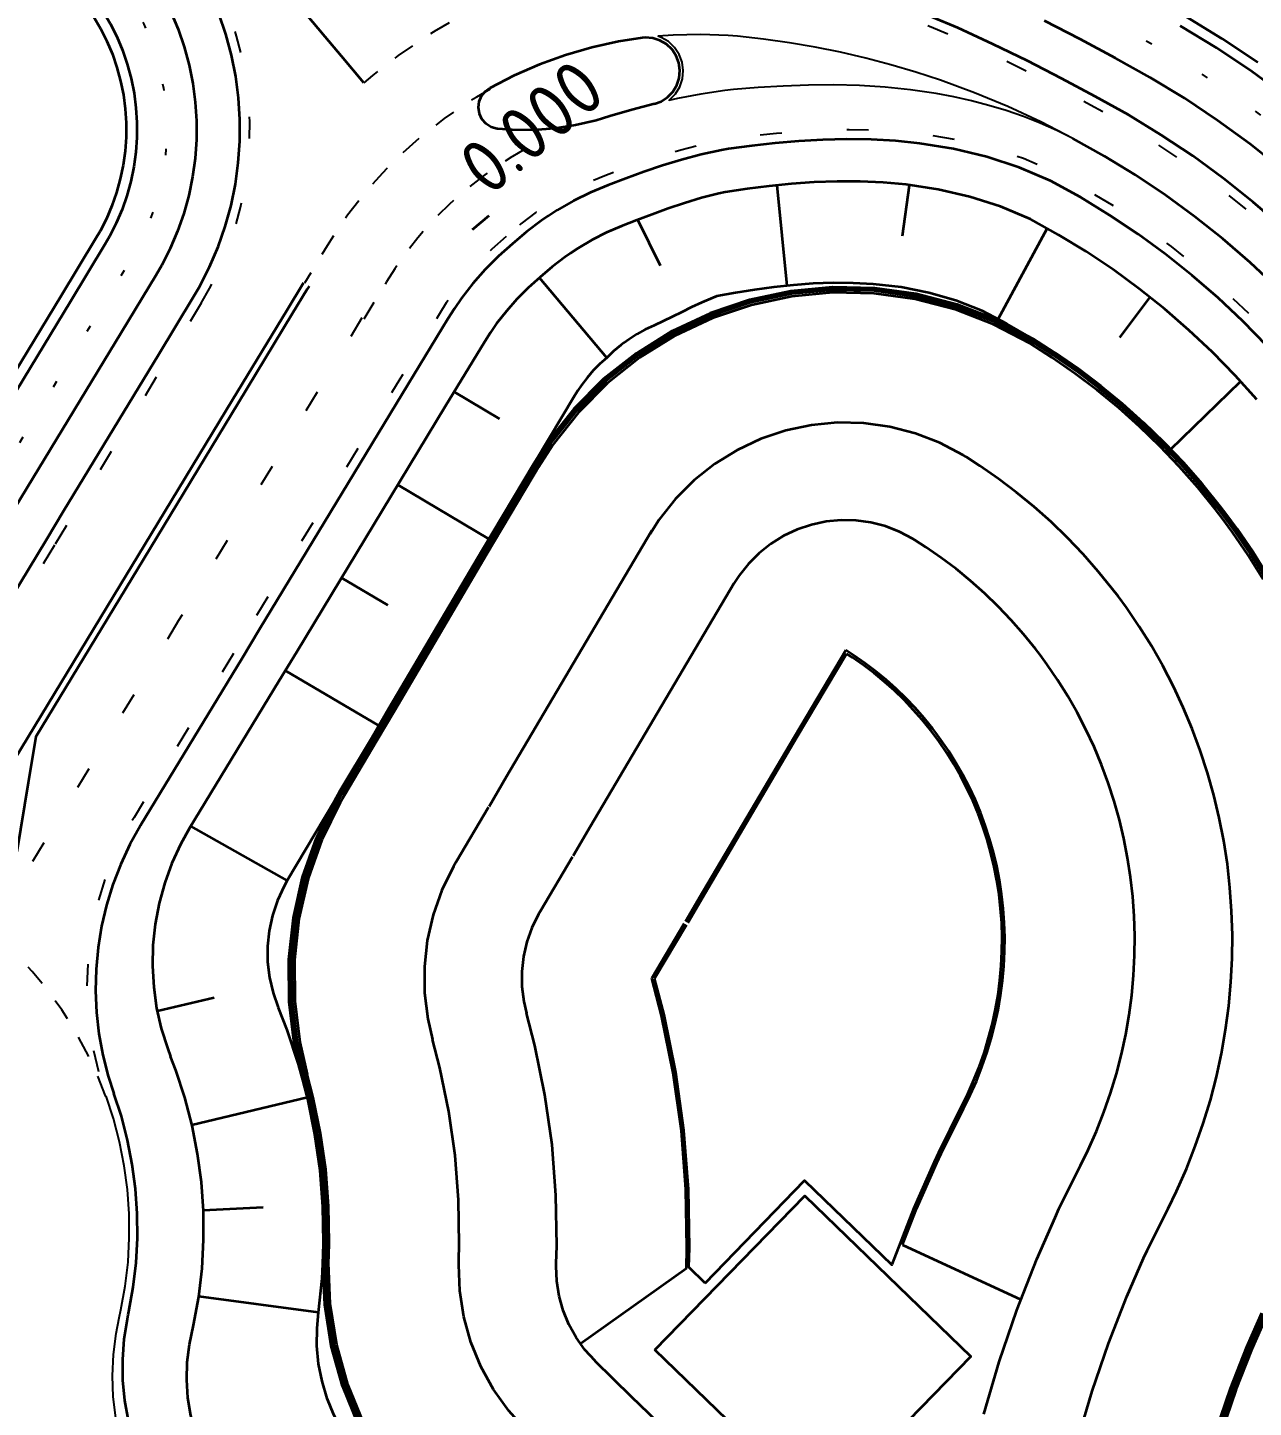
# Model space of a CAD drawing. Header units: metres. Extents: x 134219 to 139178, y 438661 to 444352.
# Drawn here: x 138447.1 to 138503.6, y 439430.1 to 439493.7 of the extents above; entities that cross this region are included whole.
import ezdxf

# ---------------------------------------------------------------- set-up
doc = ezdxf.new("R2010")
doc.units = ezdxf.units.M
for name, pattern in [('11strp', [2, 1, -1]), ('13strp', [4, 1, -3]), ('30270strp', [3, 0.3, -2.7])]:
    doc.linetypes.add(name, pattern=pattern)
doc.layers.add('Utd-ondergr-nw', color=8, linetype='13strp', lineweight=35)
doc.layers.add('Utd-weg-nw', color=8, linetype='Continuous')
doc.styles.add('alm a2ee v011$0$rtw_iso', font='NLCS-ISO.ttf')
doc.linetypes.add('Dwm A2 aanvulling$0$haag', pattern='A,7,-1.5,[1,RTW.shx,S=0.75,R=45,X=0,Y=0],-1.5', length=10)

msp = doc.modelspace()

# ---------------------------------------------------------------- linework, layer by layer
at = {"layer": 'Utd-ondergr-nw', "color": 7, "linetype": 'Continuous'}
msp.add_line((138467.633, 439484.425), (138468.4, 439485.067), dxfattribs=at)
at = {"layer": 'Utd-ondergr-nw', "linetype": 'Continuous'}
for p, q in [((138487.465, 439437.591), (138492.919, 439435.067)), ((138477.493, 439436.507), (138472.616, 439433.03))]:
    msp.add_line(p, q, dxfattribs=at)
at = {"layer": 'Utd-ondergr-nw', "linetype": 'Continuous', "flags": 128}
for points in [[(138503.853, 439492.118), (138502.21, 439493.217), (138500.522, 439494.246), (138498.793, 439495.205), (138497.046, 439496.134), (138495.277, 439497.03), (138493.482, 439497.889), (138491.658, 439498.702), (138490.33, 439499.253), (138488.984, 439499.774), (138487.622, 439500.262), (138486.242, 439500.715), (138484.844, 439501.127), (138483.431, 439501.498), (138482.002, 439501.823), (138480.56, 439502.099), (138479.924, 439502.192), (138478.108, 439502.37), (138476.277, 439502.421), (138476.063, 439502.419)], [(138462.619, 439491.186), (138461.593, 439492.41), (138460.84, 439493.31), (138455.17, 439500.075)], [(138449.768, 439495.624), (138449.771, 439495.62), (138450.191, 439495.082), (138450.576, 439494.517), (138450.921, 439493.928), (138451.227, 439493.317), (138451.491, 439492.687), (138451.713, 439492.041), (138451.891, 439491.381), (138452.024, 439490.711), (138452.113, 439490.034), (138452.157, 439489.352), (138452.155, 439488.669), (138452.107, 439487.987), (138452.014, 439487.31), (138451.877, 439486.641), (138451.695, 439485.982), (138451.469, 439485.337), (138451.201, 439484.709), (138450.892, 439484.1), (138450.677, 439483.727), (138449.089, 439481.107), (138444.731, 439473.918), (138443.905, 439472.556)], [(138449.384, 439495.303), (138449.387, 439495.299), (138449.788, 439494.788), (138450.153, 439494.25), (138450.482, 439493.689), (138450.772, 439493.108), (138451.024, 439492.509), (138451.234, 439491.894), (138451.404, 439491.267), (138451.531, 439490.629), (138451.616, 439489.985), (138451.657, 439489.337), (138451.655, 439488.687), (138451.61, 439488.038), (138451.522, 439487.394), (138451.391, 439486.758), (138451.217, 439486.132), (138451.003, 439485.518), (138450.748, 439484.92), (138450.454, 439484.341), (138450.249, 439483.986), (138448.661, 439481.367), (138444.303, 439474.177), (138443.477, 439472.815)], [(138453.726, 439494.464), (138454.061, 439493.665), (138454.342, 439492.845), (138454.568, 439492.009), (138454.738, 439491.159), (138454.85, 439490.3), (138454.905, 439489.435), (138454.903, 439488.569), (138454.843, 439487.704), (138454.725, 439486.846), (138454.55, 439485.997), (138454.319, 439485.162), (138454.033, 439484.344), (138453.694, 439483.547), (138453.302, 439482.774), (138453.028, 439482.301), (138451.44, 439479.682), (138447.082, 439472.493), (138446.257, 439471.13)], [(138454.739, 439481.265), (138455.054, 439481.81), (138455.506, 439482.702), (138455.898, 439483.621), (138456.228, 439484.565), (138456.495, 439485.529), (138456.696, 439486.508), (138456.832, 439487.499), (138456.902, 439488.496), (138456.905, 439489.496), (138456.841, 439490.494), (138456.711, 439491.485), (138456.515, 439492.466), (138456.255, 439493.431), (138455.93, 439494.377)], [(138504.966, 439484.53), (138503.638, 439485.682), (138502.263, 439486.778), (138500.844, 439487.816), (138499.382, 439488.793), (138497.881, 439489.709), (138496.344, 439490.561), (138494.792, 439491.392), (138493.223, 439492.199), (138491.631, 439492.976), (138490.013, 439493.716), (138488.834, 439494.221)], [(138504.917, 439487.22), (138503.477, 439488.368), (138501.99, 439489.454), (138500.459, 439490.478), (138498.887, 439491.437), (138497.277, 439492.33), (138495.651, 439493.198), (138494.006, 439494.039)], [(138505.145, 439490.554), (138503.566, 439491.708), (138501.94, 439492.795), (138500.271, 439493.814)], [(138475.459, 439493.264), (138474.369, 439493.097), (138473.132, 439492.816), (138471.915, 439492.458), (138470.722, 439492.025), (138469.56, 439491.518), (138468.431, 439490.939), (138468.42, 439490.934)], [(138476.022, 439490.221), (138476.33, 439490.333), (138476.626, 439490.521), (138476.872, 439490.772), (138477.056, 439491.072), (138477.167, 439491.405), (138477.2, 439491.755), (138477.154, 439492.103), (138477.03, 439492.432), (138476.836, 439492.725), (138476.58, 439492.966), (138476.277, 439493.143), (138475.942, 439493.248), (138475.591, 439493.275), (138475.459, 439493.264)], [(138468.8, 439489.064), (138468.765, 439489.068), (138468.494, 439489.147), (138468.256, 439489.298), (138468.069, 439489.509), (138467.949, 439489.764), (138467.905, 439490.042), (138467.94, 439490.322), (138468.052, 439490.581), (138468.231, 439490.798), (138468.42, 439490.934)], [(138476.023, 439490.221), (138474.982, 439489.946), (138473.958, 439489.645), (138473.632, 439489.545), (138473.339, 439489.457), (138472.386, 439489.228), (138471.418, 439489.076), (138470.442, 439489.005), (138469.462, 439489.013), (138468.8, 439489.064)], [(138504.26, 439479.059), (138503.16, 439480.187), (138502.015, 439481.267), (138500.825, 439482.299), (138499.593, 439483.281), (138498.322, 439484.21), (138497.013, 439485.086), (138495.668, 439485.906), (138494.291, 439486.669), (138492.842, 439487.288), (138491.343, 439487.777), (138489.809, 439488.141), (138488.256, 439488.391), (138487.136, 439488.505), (138486.016, 439488.568), (138484.899, 439488.585), (138483.788, 439488.561), (138482.686, 439488.5), (138481.593, 439488.407), (138480.513, 439488.287), (138479.445, 439488.145), (138479.11, 439488.082), (138478.178, 439487.876), (138477.274, 439487.635), (138476.395, 439487.368), (138475.54, 439487.082), (138474.704, 439486.781), (138473.881, 439486.471), (138473.074, 439486.134), (138472.292, 439485.748), (138471.538, 439485.315), (138471.117, 439485.044), (138471.101, 439485.034), (138470.815, 439484.837), (138470.126, 439484.317), (138469.472, 439483.756)], [(138504.703, 439481.755), (138503.49, 439482.899), (138502.232, 439483.991), (138500.928, 439485.029), (138499.583, 439486.013), (138498.198, 439486.939), (138496.775, 439487.807), (138495.317, 439488.615)], [(138503.795, 439476.583), (138502.799, 439477.693), (138501.758, 439478.761), (138500.673, 439479.784), (138499.546, 439480.761), (138498.38, 439481.691), (138497.176, 439482.571), (138495.936, 439483.4), (138494.662, 439484.177), (138493.358, 439484.9), (138491.983, 439485.482), (138490.56, 439485.936), (138489.104, 439486.27), (138487.629, 439486.492), (138486.566, 439486.587), (138485.504, 439486.635), (138484.445, 439486.638), (138483.392, 439486.601), (138482.349, 439486.529), (138481.315, 439486.427), (138480.294, 439486.299), (138479.286, 439486.151), (138478.994, 439486.085), (138478.188, 439485.876), (138477.408, 439485.64), (138476.654, 439485.385), (138475.922, 439485.118), (138475.208, 439484.845), (138474.505, 439484.571), (138473.816, 439484.277), (138473.148, 439483.941), (138472.506, 439483.565), (138472.147, 439483.33), (138472.133, 439483.321), (138471.89, 439483.151), (138471.304, 439482.701), (138470.749, 439482.216)], [(138482.149, 439481.831), (138481.679, 439486.463)], [(138487.458, 439484.128), (138487.78, 439486.469)], [(138476.295, 439482.751), (138475.252, 439484.862)], [(138491.872, 439480.286), (138494.129, 439484.473)], [(138469.472, 439483.756), (138468.828, 439483.187), (138468.221, 439482.579), (138467.653, 439481.934), (138467.126, 439481.255), (138466.798, 439480.784), (138466.491, 439480.299), (138464.666, 439477.29), (138462.173, 439473.176), (138457.814, 439465.987), (138456.989, 439464.625)], [(138470.749, 439482.216), (138470.198, 439481.73), (138469.679, 439481.211), (138469.194, 439480.66), (138468.744, 439480.08), (138468.464, 439479.677), (138468.201, 439479.263), (138466.376, 439476.253), (138463.883, 439472.139), (138459.525, 439464.95), (138458.699, 439463.588)], [(138473.822, 439478.51), (138470.726, 439482.196)], [(138459.836, 439481.968), (138459.065, 439480.685), (138456.571, 439476.572), (138452.213, 439469.382), (138451.387, 439468.02)], [(138460.093, 439481.813), (138460.008, 439481.672), (138459.321, 439480.529), (138456.828, 439476.416), (138452.47, 439469.227), (138451.644, 439467.865)], [(138504.197, 439468.351), (138503.503, 439469.46), (138502.766, 439470.54), (138502.293, 439471.186), (138501.987, 439471.587), (138501.167, 439472.6), (138500.308, 439473.577), (138499.411, 439474.518), (138498.478, 439475.42), (138497.511, 439476.283), (138496.51, 439477.105), (138495.478, 439477.885), (138494.416, 439478.621), (138493.627, 439479.129), (138493.413, 439479.26), (138491.715, 439480.152), (138489.926, 439480.843), (138488.069, 439481.323), (138486.169, 439481.586), (138484.251, 439481.629), (138482.342, 439481.45), (138480.465, 439481.052), (138478.647, 439480.441), (138476.912, 439479.624), (138475.282, 439478.613), (138473.779, 439477.421), (138472.424, 439476.064), (138471.234, 439474.559), (138470.564, 439473.524), (138468.192, 439469.529), (138463.924, 439462.285), (138463.117, 439460.911), (138461.619, 439458.393), (138461.418, 439458.045), (138460.575, 439456.322), (138459.937, 439454.513), (138459.511, 439452.643), (138459.303, 439450.736), (138459.317, 439448.818), (138459.551, 439446.915), (138459.897, 439445.413), (138460.173, 439444.346), (138460.508, 439442.705), (138460.741, 439441.047), (138460.872, 439439.376), (138460.899, 439437.7), (138460.884, 439437.11), (138460.875, 439436.769), (138460.956, 439434.853), (138461.256, 439432.959), (138461.773, 439431.111), (138462.499, 439429.336)], [(138504.309, 439468.417), (138503.612, 439469.532), (138502.872, 439470.615), (138502.397, 439471.264), (138502.09, 439471.666), (138501.266, 439472.683), (138500.404, 439473.665), (138499.503, 439474.609), (138498.567, 439475.515), (138497.595, 439476.382), (138496.59, 439477.207), (138495.554, 439477.99), (138494.488, 439478.729), (138493.395, 439479.424), (138492.275, 439480.074), (138491.13, 439480.677), (138489.924, 439481.15), (138488.677, 439481.507), (138487.403, 439481.756), (138486.115, 439481.904), (138485.189, 439481.953), (138484.265, 439481.96), (138483.347, 439481.928), (138482.435, 439481.861), (138481.534, 439481.765), (138480.644, 439481.643), (138479.766, 439481.5), (138478.902, 439481.341), (138478.716, 439481.269), (138478.211, 439481.055), (138477.732, 439480.833), (138477.278, 439480.61), (138476.843, 439480.393), (138476.421, 439480.187), (138476.007, 439479.997), (138475.601, 439479.804), (138475.21, 439479.588), (138474.835, 439479.35), (138474.626, 439479.202), (138474.618, 439479.197), (138474.477, 439479.09), (138474.139, 439478.81), (138473.822, 439478.51)], [(138454.739, 439481.265), (138453.151, 439478.645), (138448.793, 439471.456), (138447.967, 439470.094)], [(138504.094, 439468.289), (138503.403, 439469.395), (138502.668, 439470.47), (138502.197, 439471.114), (138501.892, 439471.513), (138501.075, 439472.522), (138500.219, 439473.496), (138499.326, 439474.433), (138498.397, 439475.332), (138497.433, 439476.192), (138496.436, 439477.011), (138495.408, 439477.787), (138494.35, 439478.521), (138493.563, 439479.027), (138493.351, 439479.157), (138491.665, 439480.043), (138489.889, 439480.729), (138488.045, 439481.206), (138486.159, 439481.467), (138484.256, 439481.509), (138482.36, 439481.331), (138480.497, 439480.937), (138478.692, 439480.33), (138476.969, 439479.519), (138475.351, 439478.515), (138473.859, 439477.332), (138472.514, 439475.984), (138471.333, 439474.49), (138470.668, 439473.463)], [(138497.477, 439479.445), (138498.876, 439481.296)], [(138473.822, 439478.51), (138473.499, 439478.221), (138473.196, 439477.912), (138472.913, 439477.584), (138472.653, 439477.239), (138472.491, 439476.999), (138472.341, 439476.753), (138470.536, 439473.731), (138468.08, 439469.595), (138463.812, 439462.351), (138463.005, 439460.977)], [(138499.815, 439474.282), (138503.054, 439477.409)], [(138468.873, 439475.685), (138466.785, 439476.927)], [(138495.552, 439428.613), (138496.204, 439430.838), (138496.955, 439433.036), (138497.804, 439435.203), (138498.581, 439436.973), (138498.749, 439437.334), (138499.709, 439439.266), (138500.097, 439440.062), (138500.553, 439441.092), (138500.965, 439442.136), (138501.334, 439443.193), (138501.658, 439444.261), (138501.938, 439445.338), (138502.173, 439446.423), (138502.363, 439447.513), (138502.508, 439448.607), (138502.608, 439449.702), (138502.664, 439450.798), (138502.675, 439451.893), (138502.641, 439452.984), (138502.564, 439454.07), (138502.442, 439455.149), (138502.278, 439456.22), (138502.07, 439457.281), (138501.82, 439458.33), (138501.528, 439459.366), (138501.196, 439460.387), (138500.823, 439461.391), (138500.41, 439462.377), (138499.958, 439463.344), (138499.469, 439464.289), (138498.943, 439465.212), (138498.381, 439466.112), (138497.784, 439466.986), (138497.401, 439467.509), (138497.153, 439467.834), (138496.489, 439468.654), (138495.794, 439469.445), (138495.068, 439470.206), (138494.314, 439470.936), (138493.531, 439471.633), (138492.722, 439472.298), (138491.888, 439472.928), (138491.03, 439473.523), (138490.393, 439473.933), (138490.257, 439474.016), (138489.185, 439474.58), (138488.054, 439475.016), (138486.881, 439475.32), (138485.681, 439475.486), (138484.469, 439475.513), (138483.263, 439475.4), (138482.077, 439475.148), (138480.929, 439474.762), (138479.832, 439474.246), (138478.803, 439473.608), (138477.853, 439472.854), (138476.997, 439471.997), (138476.246, 439471.046), (138475.822, 439470.392)], [(138470.751, 439473.603), (138468.295, 439469.468), (138464.028, 439462.224), (138463.221, 439460.851)], [(138468.406, 439470.145), (138464.189, 439472.645)], [(138491.207, 439429.784), (138491.915, 439432.199), (138492.73, 439434.585), (138493.651, 439436.936), (138494.495, 439438.858), (138494.677, 439439.25), (138495.668, 439441.244), (138496.02, 439441.967), (138496.402, 439442.83), (138496.747, 439443.704), (138497.056, 439444.588), (138497.327, 439445.481), (138497.56, 439446.38), (138497.756, 439447.286), (138497.915, 439448.196), (138498.036, 439449.108), (138498.12, 439450.021), (138498.166, 439450.935), (138498.175, 439451.846), (138498.147, 439452.754), (138498.083, 439453.658), (138497.982, 439454.556), (138497.845, 439455.446), (138497.672, 439456.327), (138497.465, 439457.199), (138497.223, 439458.058), (138496.946, 439458.905), (138496.637, 439459.738), (138496.295, 439460.556), (138495.921, 439461.357), (138495.515, 439462.14), (138495.08, 439462.905), (138494.614, 439463.649), (138494.12, 439464.373), (138493.803, 439464.806), (138493.598, 439465.074), (138493.049, 439465.752), (138492.474, 439466.406), (138491.875, 439467.035), (138491.251, 439467.638), (138490.605, 439468.215), (138489.937, 439468.763), (138489.249, 439469.283), (138488.541, 439469.774), (138488.014, 439470.113), (138487.937, 439470.16), (138487.324, 439470.483), (138486.678, 439470.732), (138486.008, 439470.905), (138485.322, 439471), (138484.63, 439471.016), (138483.94, 439470.951), (138483.263, 439470.807), (138482.607, 439470.587), (138481.98, 439470.292), (138481.392, 439469.927), (138480.849, 439469.497), (138480.36, 439469.007), (138479.93, 439468.463), (138479.689, 439468.09)], [(138447.967, 439470.094), (138443.162, 439462.167), (138443.058, 439462), (138442.52, 439461.222), (138441.919, 439460.491), (138441.257, 439459.814), (138440.541, 439459.196), (138439.776, 439458.64), (138438.966, 439458.15), (138438.117, 439457.731), (138437.237, 439457.385), (138436.33, 439457.115), (138435.403, 439456.922), (138434.464, 439456.807), (138433.641, 439456.773)], [(138475.906, 439470.532), (138473.458, 439466.41), (138469.201, 439459.185), (138468.396, 439457.814)], [(138463.728, 439467.098), (138461.59, 439468.357)], [(138479.772, 439468.229), (138479.689, 439468.09), (138477.33, 439464.117), (138473.081, 439456.906), (138472.277, 439455.536)], [(138451.387, 439468.02), (138446.204, 439459.469), (138444.52, 439456.692), (138443.327, 439454.724)], [(138451.644, 439467.865), (138447.497, 439461.023), (138447.144, 439458.898), (138446.615, 439455.711), (138446.487, 439455.499), (138445.241, 439453.444)], [(138484.844, 439465.019), (138482.492, 439461.06), (138478.254, 439453.867), (138477.452, 439452.5)], [(138487.465, 439437.591), (138488.114, 439439.247), (138489.046, 439441.37), (138489.248, 439441.805), (138490.279, 439443.883), (138490.583, 439444.504), (138490.868, 439445.147), (138491.123, 439445.794), (138491.351, 439446.447), (138491.551, 439447.106), (138491.723, 439447.77), (138491.868, 439448.437), (138491.984, 439449.106), (138492.073, 439449.776), (138492.135, 439450.447), (138492.169, 439451.116), (138492.175, 439451.784), (138492.155, 439452.448), (138492.108, 439453.109), (138492.034, 439453.764), (138491.934, 439454.413), (138491.809, 439455.055), (138491.658, 439455.69), (138491.481, 439456.315), (138491.281, 439456.93), (138491.056, 439457.535), (138490.808, 439458.128), (138490.537, 439458.708), (138490.244, 439459.275), (138489.928, 439459.828), (138489.592, 439460.366), (138489.235, 439460.889), (138489.006, 439461.201), (138488.859, 439461.395), (138488.463, 439461.884), (138488.049, 439462.355), (138487.617, 439462.808), (138487.168, 439463.242), (138486.704, 439463.656), (138486.224, 439464.05), (138485.729, 439464.424), (138485.221, 439464.776), (138484.844, 439465.019)], [(138456.989, 439464.625), (138452.34, 439456.957), (138452.323, 439456.928), (138451.837, 439456.055), (138451.412, 439455.15), (138451.05, 439454.218), (138450.754, 439453.263), (138450.525, 439452.29), (138450.363, 439451.303), (138450.27, 439450.308), (138450.246, 439449.308), (138450.291, 439448.309), (138450.404, 439447.316), (138450.587, 439446.333), (138450.836, 439445.365), (138451.098, 439444.565)], [(138484.878, 439464.843), (138482.595, 439460.999), (138478.358, 439453.806), (138477.555, 439452.439)], [(138478.363, 439435.823), (138482.947, 439440.559), (138486.974, 439436.661), (138486.984, 439436.691), (138488.003, 439439.293), (138488.937, 439441.42), (138489.14, 439441.856), (138490.171, 439443.936), (138490.474, 439444.555), (138490.757, 439445.194), (138491.011, 439445.836), (138491.237, 439446.484), (138491.435, 439447.139), (138491.607, 439447.797), (138491.75, 439448.46), (138491.866, 439449.124), (138491.954, 439449.789), (138492.015, 439450.455), (138492.049, 439451.12), (138492.055, 439451.782), (138492.035, 439452.442), (138491.988, 439453.098), (138491.915, 439453.748), (138491.816, 439454.393), (138491.691, 439455.03), (138491.541, 439455.659), (138491.367, 439456.28), (138491.168, 439456.891), (138490.945, 439457.491), (138490.698, 439458.079), (138490.429, 439458.655), (138490.138, 439459.218), (138489.825, 439459.767), (138489.492, 439460.301), (138489.138, 439460.819), (138488.911, 439461.129), (138488.764, 439461.321), (138488.371, 439461.806), (138487.96, 439462.274), (138487.532, 439462.723), (138487.087, 439463.154), (138486.626, 439463.565), (138486.149, 439463.956), (138485.659, 439464.327), (138485.155, 439464.676), (138484.878, 439464.843)], [(138463.33, 439461.53), (138458.994, 439464.075)], [(138458.699, 439463.588), (138454.586, 439456.803), (138454.182, 439456.08), (138453.772, 439455.197), (138453.437, 439454.283), (138453.178, 439453.345), (138452.996, 439452.388), (138452.894, 439451.42), (138452.872, 439450.447), (138452.929, 439449.476), (138453.066, 439448.512), (138453.282, 439447.563), (138453.575, 439446.634), (138453.71, 439446.277)], [(138463.005, 439460.977), (138459.092, 439454.4), (138458.94, 439454.131), (138458.636, 439453.474), (138458.406, 439452.788), (138458.253, 439452.081), (138458.178, 439451.362), (138458.184, 439450.638), (138458.269, 439449.92), (138458.433, 439449.215), (138458.674, 439448.533), (138458.679, 439448.521)], [(138463.22, 439460.849), (138461.722, 439458.331), (138461.522, 439457.986), (138460.686, 439456.276), (138460.052, 439454.48), (138459.629, 439452.623), (138459.423, 439450.73), (138459.437, 439448.826), (138459.669, 439446.936), (138460.013, 439445.446)], [(138468.377, 439457.782), (138466.878, 439455.263), (138466.751, 439455.044), (138466.219, 439453.955), (138465.816, 439452.813), (138465.546, 439451.631), (138465.415, 439450.426), (138465.424, 439449.215), (138465.572, 439448.012), (138465.791, 439447.063)], [(138459.092, 439454.4), (138454.65, 439456.908)], [(138472.244, 439455.481), (138470.746, 439452.962), (138470.673, 439452.837), (138470.369, 439452.215), (138470.138, 439451.562), (138469.985, 439450.887), (138469.91, 439450.198), (138469.914, 439449.506), (138469.999, 439448.819), (138470.124, 439448.277)], [(138477.4, 439452.413), (138475.902, 439449.894)], [(138477.503, 439452.351), (138476.031, 439449.877)], [(138477.493, 439436.507), (138477.517, 439437.457), (138477.473, 439440.159), (138477.263, 439442.853), (138476.887, 439445.527), (138476.347, 439448.172), (138475.902, 439449.894)], [(138477.615, 439436.555), (138477.637, 439437.456), (138477.593, 439440.165), (138477.382, 439442.866), (138477.005, 439445.547), (138476.463, 439448.2), (138476.031, 439449.877)], [(138455.723, 439448.976), (138453.098, 439448.37)], [(138460.527, 439434.463), (138460.693, 439436.034), (138460.769, 439437.702), (138460.742, 439439.37), (138460.612, 439441.033), (138460.38, 439442.683), (138460.047, 439444.316), (138459.613, 439445.923), (138459.082, 439447.501), (138458.679, 439448.521)], [(138471.497, 439436.724), (138471.518, 439437.545), (138471.48, 439439.877), (138471.298, 439442.201), (138470.974, 439444.508), (138470.508, 439446.791), (138470.124, 439448.277)], [(138467, 439436.888), (138467.018, 439437.611), (138466.985, 439439.665), (138466.825, 439441.712), (138466.539, 439443.744), (138466.129, 439445.755), (138465.791, 439447.063)], [(138454.674, 439433.439), (138454.772, 439433.88), (138455.006, 439435.186), (138455.159, 439436.504), (138455.23, 439437.829), (138455.219, 439439.156), (138455.127, 439440.48), (138454.953, 439441.795), (138454.699, 439443.098), (138454.364, 439444.382), (138453.951, 439445.643), (138453.71, 439446.277)], [(138461.004, 439437.106), (138461.019, 439437.698), (138460.992, 439439.382), (138460.861, 439441.06), (138460.626, 439442.726), (138460.29, 439444.373), (138460.013, 439445.446)], [(138451.756, 439434.364), (138451.787, 439434.51), (138451.988, 439435.631), (138452.119, 439436.762), (138452.181, 439437.899), (138452.172, 439439.038), (138452.093, 439440.174), (138451.943, 439441.303), (138451.725, 439442.42), (138451.438, 439443.522), (138451.098, 439444.565)], [(138460.026, 439444.393), (138454.694, 439443.115)], [(138457.977, 439439.313), (138455.218, 439439.175)], [(138483.922, 439415.238), (138479.624, 439411.051), (138475.497, 439415.253), (138468.406, 439422.312), (138467.617, 439423.085), (138465.952, 439424.715), (138465.909, 439424.757), (138464.632, 439426.17), (138463.527, 439427.72), (138462.608, 439429.388), (138461.887, 439431.15), (138461.374, 439432.984), (138461.075, 439434.865), (138460.995, 439436.767), (138461.004, 439437.106)], [(138483.922, 439415.238), (138479.76, 439419.476), (138472.608, 439426.594), (138471.815, 439427.371), (138470.148, 439429.003), (138470.121, 439429.03), (138469.309, 439429.929), (138468.606, 439430.915), (138468.021, 439431.977), (138467.562, 439433.098), (138467.235, 439434.265), (138467.045, 439435.462), (138466.994, 439436.673), (138467, 439436.888)], [(138480.636, 439424.975), (138475.76, 439429.806), (138474.964, 439430.586), (138473.296, 439432.219), (138473.281, 439432.234), (138472.816, 439432.748), (138472.415, 439433.312), (138472.08, 439433.918), (138471.818, 439434.559), (138471.631, 439435.226), (138471.523, 439435.91), (138471.494, 439436.601), (138471.497, 439436.724)], [(138478.363, 439435.823), (138477.615, 439436.555)], [(138460.527, 439434.463), (138455.008, 439435.211)], [(138489.2, 439400.656), (138486.937, 439403.064), (138482.309, 439407.919), (138475.319, 439415.077), (138468.23, 439422.133), (138467.442, 439422.906), (138463.007, 439427.245), (138462.589, 439427.683), (138462.073, 439428.326), (138461.621, 439429.015), (138461.239, 439429.746), (138460.929, 439430.509), (138460.694, 439431.299), (138460.537, 439432.109), (138460.459, 439432.929), (138460.461, 439433.754), (138460.527, 439434.463)], [(138501.923, 439429.024), (138502.589, 439430.972), (138503.341, 439432.892), (138504.03, 439434.461)], [(138484.393, 439395.642), (138482.011, 439397.926), (138477.174, 439402.563), (138469.956, 439409.484), (138462.738, 439416.404), (138461.941, 439417.168), (138455.519, 439423.325), (138454.944, 439423.877), (138454.352, 439424.489), (138453.751, 439425.22), (138453.214, 439425.999), (138452.744, 439426.821), (138452.346, 439427.679), (138452.022, 439428.568), (138451.773, 439429.481), (138451.603, 439430.412), (138451.512, 439431.354), (138451.5, 439432.3), (138451.569, 439433.244), (138451.717, 439434.179), (138451.756, 439434.364)], [(138502.038, 439428.988), (138502.702, 439430.93), (138503.452, 439432.846), (138504.139, 439434.411)], [(138502.162, 439428.948), (138502.824, 439430.886), (138503.572, 439432.796), (138504.257, 439434.357)], [(138486.157, 439397.483), (138483.776, 439399.766), (138478.939, 439404.404), (138471.721, 439411.324), (138464.503, 439418.245), (138463.706, 439419.009), (138457.284, 439425.166), (138457.069, 439425.372), (138456.991, 439425.448), (138456.432, 439426.053), (138455.935, 439426.71), (138455.503, 439427.413), (138455.141, 439428.153), (138454.853, 439428.926), (138454.641, 439429.722), (138454.507, 439430.536), (138454.453, 439431.358), (138454.478, 439432.182), (138454.583, 439433), (138454.674, 439433.439)]]:
    msp.add_lwpolyline(points, dxfattribs=at)
at = {"layer": 'Utd-ondergr-nw', "linetype": 'Dwm A2 aanvulling$0$haag', "lineweight": 70, "flags": 128}
msp.add_lwpolyline([(138484.062, 439415.094), (138479.621, 439410.769), (138475.355, 439415.112), (138468.265, 439422.169), (138467.477, 439422.942), (138465.811, 439424.572), (138465.764, 439424.618), (138464.476, 439426.044), (138463.357, 439427.614), (138462.427, 439429.302), (138461.697, 439431.085), (138461.178, 439432.941), (138460.876, 439434.845), (138460.795, 439436.766), (138460.804, 439437.111), (138460.819, 439437.699), (138460.792, 439439.373), (138460.662, 439441.038), (138460.429, 439442.692), (138460.095, 439444.328), (138459.818, 439445.401), (138459.472, 439446.901), (138459.237, 439448.813), (138459.223, 439450.74), (138459.432, 439452.656), (138459.859, 439454.536), (138460.501, 439456.353), (138461.346, 439458.08), (138461.549, 439458.432), (138463.048, 439460.952), (138463.855, 439462.326), (138468.123, 439469.57), (138470.5, 439473.571), (138471.17, 439474.607), (138472.364, 439476.117), (138473.726, 439477.481), (138475.236, 439478.679), (138476.873, 439479.695), (138478.617, 439480.516), (138480.444, 439481.13), (138482.329, 439481.529), (138484.248, 439481.709), (138486.175, 439481.667), (138488.084, 439481.402), (138489.95, 439480.92), (138491.748, 439480.225), (138493.45, 439479.331), (138493.67, 439479.196), (138494.461, 439478.687), (138495.525, 439477.949), (138496.559, 439477.168), (138497.563, 439476.344), (138498.533, 439475.479), (138499.468, 439474.574), (138500.367, 439473.631), (138501.228, 439472.651), (138502.049, 439471.637), (138502.357, 439471.233), (138502.832, 439470.586), (138503.57, 439469.504), (138504.266, 439468.392), (138504.917, 439467.25), (138505.522, 439466.081), (138506.079, 439464.886), (138506.589, 439463.668), (138507.05, 439462.428), (138507.461, 439461.168), (138507.821, 439459.89), (138508.129, 439458.595), (138508.385, 439457.287), (138508.588, 439455.968), (138508.738, 439454.638), (138508.833, 439453.3), (138508.875, 439451.957), (138508.861, 439450.611), (138508.793, 439449.263), (138508.67, 439447.916), (138508.491, 439446.572), (138508.258, 439445.234), (138507.969, 439443.903), (138507.626, 439442.581), (138507.229, 439441.272), (138506.777, 439439.977), (138506.272, 439438.698), (138505.714, 439437.437), (138505.278, 439436.539), (138504.359, 439434.694), (138504.212, 439434.379), (138503.526, 439432.815), (138502.777, 439430.903), (138502.114, 439428.964), (138501.539, 439427.001), (138501.075, 439425.124), (138500.69, 439423.232), (138500.386, 439421.33), (138500.161, 439419.42), (138500.036, 439417.892), (138493.853, 439418.307)], dxfattribs=at)
at = {"layer": 'Utd-ondergr-nw', "linetype": 'Continuous'}
msp.add_lwpolyline([(138476.033, 439432.753), (138482.958, 439439.852), (138490.615, 439432.439), (138483.691, 439425.341)], close=True, dxfattribs=at)
at = {"layer": 'Utd-weg-nw', "linetype": '13strp', "flags": 128}
for points in [[(138455.123, 439481.031), (138455.511, 439481.708), (138455.957, 439482.603), (138456.344, 439483.525), (138456.67, 439484.47), (138456.935, 439485.434), (138457.137, 439486.414), (138457.275, 439487.404), (138457.348, 439488.401), (138457.357, 439489.401), (138457.302, 439490.399), (138457.181, 439491.392), (138456.997, 439492.374), (138456.75, 439493.343), (138456.441, 439494.294), (138456.071, 439495.223), (138455.641, 439496.126), (138455.154, 439496.999), (138454.612, 439497.839), (138454.016, 439498.642), (138453.753, 439498.964), (138453.574, 439499.177), (138453.065, 439499.785), (138451.652, 439501.413), (138450.185, 439502.993), (138448.664, 439504.522), (138447.093, 439505.997), (138445.633, 439507.282), (138444.134, 439508.52), (138442.597, 439509.713), (138441.025, 439510.857), (138439.419, 439511.952), (138437.779, 439512.998), (138436.108, 439513.992), (138434.407, 439514.935), (138432.678, 439515.825), (138430.923, 439516.661), (138429.031, 439517.489), (138427.114, 439518.255), (138425.173, 439518.959), (138423.209, 439519.598), (138421.797, 439520.019), (138419.435, 439520.664), (138417.056, 439521.241), (138414.661, 439521.749), (138412.253, 439522.188), (138411.027, 439522.384), (138408.129, 439522.845), (138405.237, 439523.344), (138402.352, 439523.882), (138399.058, 439524.545), (138395.773, 439525.259), (138392.501, 439526.022), (138389.24, 439526.835), (138385.991, 439527.697), (138382.757, 439528.609), (138379.536, 439529.569), (138376.331, 439530.579), (138373.141, 439531.638), (138369.968, 439532.744), (138366.812, 439533.899), (138363.674, 439535.102), (138360.555, 439536.353), (138357.455, 439537.651), (138354.375, 439538.996), (138350.74, 439540.655), (138347.136, 439542.38), (138345.274, 439543.293), (138336.294, 439547.692), (138327.313, 439552.091)], [(138691.638, 439305.296), (138689.104, 439305.526), (138686.566, 439305.693), (138686.564, 439305.693), (138684.024, 439305.796), (138681.481, 439305.836), (138678.938, 439305.812), (138676.395, 439305.725), (138673.856, 439305.574), (138672.986, 439305.507), (138671.321, 439305.359), (138668.793, 439305.082), (138666.272, 439304.741), (138663.761, 439304.337), (138661.26, 439303.871), (138658.808, 439303.35), (138656.369, 439302.769), (138653.945, 439302.128), (138651.538, 439301.428), (138651.402, 439301.387), (138648.239, 439300.465), (138645.056, 439299.615), (138643.682, 439299.271), (138641.855, 439298.835), (138638.638, 439298.127), (138635.406, 439297.49), (138632.16, 439296.925), (138628.903, 439296.433), (138625.635, 439296.013), (138622.359, 439295.666), (138619.076, 439295.392), (138615.788, 439295.19), (138612.496, 439295.062), (138611.236, 439295.032), (138609.568, 439295.036), (138607.901, 439295.113), (138606.239, 439295.263), (138604.586, 439295.485), (138602.943, 439295.779), (138601.823, 439296.022), (138601.388, 439296.126), (138599.848, 439296.537), (138598.327, 439297.013), (138596.827, 439297.551), (138595.351, 439298.152), (138593.901, 439298.813), (138592.48, 439299.534), (138591.09, 439300.314), (138589.734, 439301.151), (138588.414, 439302.044), (138587.132, 439302.991), (138585.891, 439303.991), (138584.693, 439305.041), (138583.539, 439306.14), (138582.432, 439307.287), (138581.374, 439308.478), (138580.366, 439309.713), (138579.411, 439310.989), (138578.655, 439312.083), (138576.246, 439315.669), (138573.807, 439319.233), (138570.935, 439323.348), (138568.022, 439327.433), (138565.068, 439331.489), (138562.074, 439335.515), (138559.04, 439339.511), (138555.966, 439343.477), (138552.852, 439347.411), (138549.699, 439351.314), (138546.508, 439355.186), (138543.278, 439359.025), (138540.009, 439362.832), (138536.703, 439366.606), (138533.359, 439370.347), (138529.978, 439374.054), (138526.56, 439377.727), (138523.105, 439381.366), (138521.961, 439382.555), (138520.814, 439383.74), (138519.662, 439384.922), (138518.506, 439386.099), (138517.383, 439387.29), (138516.312, 439388.528), (138515.321, 439389.776), (138514.383, 439391.064), (138513.499, 439392.39), (138512.671, 439393.752), (138511.901, 439395.147), (138511.189, 439396.573), (138510.538, 439398.027), (138509.948, 439399.507), (138509.419, 439401.011), (138508.954, 439402.535), (138508.553, 439404.077), (138508.216, 439405.635), (138507.945, 439407.205), (138507.739, 439408.786), (138507.599, 439410.373), (138507.526, 439411.965), (138507.519, 439413.559), (138507.578, 439415.151), (138507.703, 439416.74), (138507.895, 439418.322), (138508.152, 439419.895), (138508.475, 439421.456), (138508.862, 439423.001), (138509.314, 439424.53), (138509.859, 439426.121), (138510.473, 439427.688), (138511.156, 439429.225), (138511.774, 439430.477), (138511.906, 439430.731), (138512.722, 439432.203), (138513.337, 439433.296), (138514.136, 439434.841), (138514.87, 439436.419), (138515.537, 439438.025), (138516.137, 439439.658), (138516.668, 439441.314), (138517.13, 439442.991), (138517.522, 439444.686), (138517.842, 439446.396), (138518.091, 439448.117), (138518.269, 439449.847), (138518.374, 439451.584), (138518.406, 439453.323), (138518.366, 439455.062), (138518.254, 439456.798), (138518.069, 439458.527), (138517.813, 439460.248), (138517.485, 439461.956), (138517.087, 439463.649), (138516.618, 439465.324), (138516.079, 439466.978), (138515.473, 439468.609), (138514.799, 439470.212), (138514.058, 439471.786), (138513.253, 439473.328), (138512.384, 439474.835), (138511.454, 439476.305), (138510.853, 439477.186), (138510.463, 439477.734), (138509.413, 439479.121), (138508.306, 439480.463), (138507.144, 439481.758), (138505.93, 439483.003), (138504.664, 439484.196), (138503.35, 439485.336), (138501.99, 439486.42), (138500.586, 439487.447), (138499.14, 439488.414), (138497.655, 439489.32), (138496.134, 439490.163), (138494.599, 439490.986), (138493.047, 439491.785), (138491.472, 439492.555), (138489.872, 439493.289), (138488.706, 439493.789), (138487.525, 439494.264), (138486.327, 439494.711), (138485.114, 439495.127), (138483.884, 439495.509), (138482.639, 439495.853), (138481.379, 439496.157), (138480.106, 439496.417), (138479.596, 439496.501), (138478.135, 439496.671), (138476.66, 439496.734), (138475.179, 439496.688), (138473.7, 439496.529), (138472.24, 439496.238), (138472.102, 439496.204)], [(138504.271, 439417.567), (138504.43, 439418.815), (138504.711, 439420.532), (138505.063, 439422.235), (138505.486, 439423.923), (138505.978, 439425.591), (138506.573, 439427.328), (138507.244, 439429.038), (138507.99, 439430.716), (138508.664, 439432.082), (138508.808, 439432.36), (138509.698, 439433.966), (138510.262, 439434.968), (138510.994, 439436.383), (138511.666, 439437.828), (138512.278, 439439.3), (138512.827, 439440.796), (138513.314, 439442.313), (138513.737, 439443.85), (138514.096, 439445.403), (138514.39, 439446.969), (138514.618, 439448.546), (138514.78, 439450.131), (138514.876, 439451.722), (138514.906, 439453.316), (138514.87, 439454.909), (138514.767, 439456.499), (138514.598, 439458.084), (138514.363, 439459.66), (138514.062, 439461.225), (138513.697, 439462.776), (138513.268, 439464.311), (138512.774, 439465.826), (138512.219, 439467.32), (138511.601, 439468.789), (138510.923, 439470.231), (138510.185, 439471.644), (138509.389, 439473.024), (138508.537, 439474.371), (138507.986, 439475.178), (138507.628, 439475.68), (138506.667, 439476.951), (138505.653, 439478.18), (138504.588, 439479.367), (138503.476, 439480.507), (138502.316, 439481.601), (138501.113, 439482.645), (138499.866, 439483.638), (138498.58, 439484.579), (138497.255, 439485.465), (138495.895, 439486.295), (138494.501, 439487.067), (138493.035, 439487.695), (138491.519, 439488.191), (138489.968, 439488.562), (138488.397, 439488.818), (138487.264, 439488.936), (138486.131, 439489.003), (138485.001, 439489.024), (138483.877, 439489.003), (138482.761, 439488.944), (138481.656, 439488.853), (138480.562, 439488.735), (138479.481, 439488.593), (138479.136, 439488.531), (138478.176, 439488.326), (138477.243, 439488.084), (138476.337, 439487.815), (138475.454, 439487.523), (138474.59, 439487.216), (138473.74, 439486.899), (138472.907, 439486.552), (138472.1, 439486.155), (138471.321, 439485.709), (138470.885, 439485.43), (138470.869, 439485.419), (138470.574, 439485.217), (138469.861, 439484.681), (138469.185, 439484.102)], [(138469.185, 439484.102), (138468.52, 439483.515), (138467.893, 439482.887), (138467.306, 439482.221), (138466.762, 439481.52), (138466.424, 439481.033), (138466.106, 439480.533), (138464.281, 439477.523), (138461.788, 439473.409), (138457.43, 439466.22), (138456.604, 439464.858)], [(138455.123, 439481.031), (138453.536, 439478.412), (138449.177, 439471.223), (138448.352, 439469.86)], [(138462.532, 439480.34), (138461.759, 439479.052), (138459.265, 439474.939), (138454.907, 439467.749), (138454.081, 439466.387)], [(138448.352, 439469.86), (138443.693, 439462.176), (138443.249, 439461.496), (138442.654, 439460.719), (138441.997, 439459.992), (138441.283, 439459.322), (138440.517, 439458.711), (138439.703, 439458.166), (138438.848, 439457.688), (138437.956, 439457.282), (138437.035, 439456.95), (138436.089, 439456.695), (138435.126, 439456.517), (138434.152, 439456.418), (138433.553, 439456.397)], [(138454.081, 439466.387), (138448.897, 439457.836), (138447.342, 439455.27)], [(138456.604, 439464.858), (138452.027, 439457.307), (138451.939, 439457.161), (138451.46, 439456.284), (138451.039, 439455.377), (138450.681, 439454.443), (138450.385, 439453.488), (138450.154, 439452.516), (138449.987, 439451.53), (138449.887, 439450.535), (138449.854, 439449.536), (138449.887, 439448.536), (138449.986, 439447.542), (138450.152, 439446.556), (138450.383, 439445.583), (138450.678, 439444.627), (138450.741, 439444.448)]]:
    msp.add_lwpolyline(points, dxfattribs=at)
at = {"layer": 'Utd-weg-nw', "linetype": '30270strp', "flags": 128}
for points in [[(138692.031, 439309.101), (138689.403, 439309.34), (138686.769, 439309.513), (138686.767, 439309.513), (138684.132, 439309.62), (138681.493, 439309.661), (138678.854, 439309.636), (138676.216, 439309.545), (138673.581, 439309.389), (138672.679, 439309.32), (138670.951, 439309.166), (138668.328, 439308.878), (138665.712, 439308.525), (138663.107, 439308.106), (138660.512, 439307.622), (138657.967, 439307.082), (138655.437, 439306.479), (138652.922, 439305.814), (138650.424, 439305.087), (138650.292, 439305.047), (138647.21, 439304.15), (138644.11, 439303.321), (138642.771, 439302.986), (138640.992, 439302.561), (138637.857, 439301.871), (138634.708, 439301.251), (138631.546, 439300.701), (138628.373, 439300.221), (138625.19, 439299.812), (138621.998, 439299.474), (138618.8, 439299.207), (138615.597, 439299.01), (138612.39, 439298.886), (138611.163, 439298.857), (138609.661, 439298.86), (138608.161, 439298.93), (138606.665, 439299.064), (138605.177, 439299.264), (138603.699, 439299.528), (138602.691, 439299.747), (138602.299, 439299.841), (138600.913, 439300.211), (138599.544, 439300.639), (138598.194, 439301.124), (138596.866, 439301.664), (138595.561, 439302.259), (138594.282, 439302.909), (138593.031, 439303.61), (138591.811, 439304.364), (138590.623, 439305.167), (138589.469, 439306.019), (138588.352, 439306.919), (138587.273, 439307.864), (138586.235, 439308.854), (138585.239, 439309.886), (138584.286, 439310.958), (138583.379, 439312.069), (138582.52, 439313.217), (138581.839, 439314.202), (138579.412, 439317.815), (138576.954, 439321.407), (138574.06, 439325.553), (138571.125, 439329.669), (138568.149, 439333.756), (138565.132, 439337.813), (138562.074, 439341.839), (138558.977, 439345.835), (138555.84, 439349.8), (138552.663, 439353.733), (138549.447, 439357.634), (138546.192, 439361.502), (138542.899, 439365.338), (138539.567, 439369.141), (138536.198, 439372.91), (138532.791, 439376.646), (138529.347, 439380.347), (138525.866, 439384.014), (138524.713, 439385.212), (138523.557, 439386.406), (138522.396, 439387.596), (138521.232, 439388.783), (138520.221, 439389.854), (138519.257, 439390.968), (138518.365, 439392.091), (138517.521, 439393.251), (138516.726, 439394.444), (138515.981, 439395.67), (138515.287, 439396.926), (138514.647, 439398.209), (138514.061, 439399.518), (138513.529, 439400.85), (138513.054, 439402.203), (138512.635, 439403.575), (138512.274, 439404.963), (138511.971, 439406.365), (138511.727, 439407.778), (138511.542, 439409.201), (138511.416, 439410.629), (138511.35, 439412.062), (138511.343, 439413.496), (138511.396, 439414.93), (138511.509, 439416.359), (138511.682, 439417.783), (138511.913, 439419.199), (138512.204, 439420.603), (138512.552, 439421.995), (138512.959, 439423.37), (138513.449, 439424.803), (138514.002, 439426.212), (138514.617, 439427.596), (138515.173, 439428.723), (138515.292, 439428.952), (138516.026, 439430.276), (138516.698, 439431.469), (138517.57, 439433.156), (138518.371, 439434.878), (138519.099, 439436.631), (138519.754, 439438.414), (138520.334, 439440.222), (138520.838, 439442.053), (138521.266, 439443.903), (138521.616, 439445.769), (138521.888, 439447.648), (138522.081, 439449.537), (138522.196, 439451.432), (138522.231, 439453.331), (138522.188, 439455.229), (138522.065, 439457.124), (138521.864, 439459.012), (138521.584, 439460.89), (138521.226, 439462.755), (138520.791, 439464.603), (138520.279, 439466.432), (138519.691, 439468.238), (138519.029, 439470.017), (138518.293, 439471.768), (138517.485, 439473.486), (138516.606, 439475.169), (138515.658, 439476.814), (138514.642, 439478.418), (138513.986, 439479.381), (138513.56, 439479.979), (138512.414, 439481.493), (138511.206, 439482.957), (138509.938, 439484.371), (138508.612, 439485.73), (138507.23, 439487.033), (138505.796, 439488.277), (138504.311, 439489.461), (138502.778, 439490.581), (138501.2, 439491.637), (138499.579, 439492.626), (138497.918, 439493.547), (138496.241, 439494.44), (138494.544, 439495.305), (138492.821, 439496.134), (138491.07, 439496.921), (138489.796, 439497.456), (138488.504, 439497.962), (138487.196, 439498.436), (138485.871, 439498.877), (138484.528, 439499.279), (138483.17, 439499.641), (138481.797, 439499.959), (138480.41, 439500.23), (138479.816, 439500.32), (138478.117, 439500.495), (138476.403, 439500.551), (138474.683, 439500.481), (138472.969, 439500.284), (138471.276, 439499.939), (138471.175, 439499.915), (138470.531, 439499.773), (138469.766, 439499.654), (138468.994, 439499.586), (138468.219, 439499.569), (138467.445, 439499.605), (138466.675, 439499.691), (138465.912, 439499.829), (138465.161, 439500.017), (138464.423, 439500.255), (138463.703, 439500.542), (138463.004, 439500.875), (138462.329, 439501.255), (138461.68, 439501.679), (138461.342, 439501.925), (138461.116, 439502.082), (138460.658, 439502.326), (138460.168, 439502.497), (138459.657, 439502.591), (138459.138, 439502.605), (138458.623, 439502.54), (138458.124, 439502.396), (138457.654, 439502.178), (138457.222, 439501.89), (138457.137, 439501.821)], [(138450.822, 439496.507), (138450.825, 439496.503), (138451.302, 439495.893), (138451.738, 439495.252), (138452.13, 439494.584), (138452.476, 439493.891), (138452.776, 439493.176), (138453.027, 439492.443), (138453.229, 439491.695), (138453.381, 439490.935), (138453.482, 439490.167), (138453.531, 439489.393), (138453.529, 439488.619), (138453.475, 439487.846), (138453.37, 439487.078), (138453.213, 439486.319), (138453.007, 439485.572), (138452.751, 439484.841), (138452.447, 439484.128), (138452.097, 439483.437), (138451.853, 439483.014), (138450.265, 439480.395), (138445.906, 439473.205), (138445.081, 439471.843)]]:
    msp.add_lwpolyline(points, dxfattribs=at)
at = {"layer": 'Utd-weg-nw', "linetype": '11strp', "flags": 128}
for points in [[(138472.099, 439496.215), (138470.807, 439495.831), (138469.406, 439495.322), (138468.04, 439494.726), (138466.714, 439494.046), (138465.967, 439493.616), (138465.939, 439493.599), (138465.432, 439493.285), (138464.201, 439492.445), (138463.025, 439491.53), (138462.619, 439491.186)], [(138468.445, 439490.89), (138467.821, 439490.53), (138467.797, 439490.516), (138467.367, 439490.249), (138466.322, 439489.536), (138465.323, 439488.759), (138464.374, 439487.921), (138463.48, 439487.026), (138462.644, 439486.077), (138461.868, 439485.077), (138461.385, 439484.383), (138460.932, 439483.669), (138459.878, 439481.942)], [(138469.994, 439488.09), (138469.469, 439487.787), (138469.449, 439487.775), (138469.087, 439487.551), (138468.206, 439486.95), (138467.365, 439486.296), (138466.567, 439485.591), (138465.814, 439484.837), (138465.11, 439484.037), (138464.457, 439483.195), (138464.05, 439482.611), (138463.669, 439482.01), (138462.617, 439480.288)], [(138450.718, 439444.44), (138450.707, 439444.468), (138450.296, 439445.504), (138449.821, 439446.511), (138449.286, 439447.488), (138448.691, 439448.43), (138448.039, 439449.333), (138447.332, 439450.195), (138446.574, 439451.011), (138445.767, 439451.779), (138444.914, 439452.495), (138444.745, 439452.627)]]:
    msp.add_lwpolyline(points, dxfattribs=at)
at = {"layer": 'Utd-weg-nw', "linetype": 'Continuous', "flags": 128}
for points in [[(138495.317, 439488.615), (138493.837, 439489.383), (138492.326, 439490.088), (138490.785, 439490.731), (138489.218, 439491.309), (138488.08, 439491.683), (138486.931, 439492.023), (138485.772, 439492.328), (138484.603, 439492.599), (138483.427, 439492.836), (138482.243, 439493.036), (138481.054, 439493.202), (138479.859, 439493.332), (138479.415, 439493.369), (138478.151, 439493.419), (138476.886, 439493.391), (138476.181, 439493.341)], [(138476.687, 439490.378), (138476.72, 439490.405), (138476.991, 439490.68), (138477.192, 439491.008), (138477.314, 439491.374), (138477.35, 439491.758), (138477.299, 439492.14), (138477.164, 439492.5), (138476.95, 439492.821), (138476.67, 439493.086), (138476.338, 439493.281), (138476.181, 439493.341)], [(138495.317, 439488.615), (138494.572, 439488.987), (138493.81, 439489.325), (138493.034, 439489.63), (138492.247, 439489.903), (138491.449, 439490.144), (138490.644, 439490.355), (138489.831, 439490.537), (138489.014, 439490.69), (138487.837, 439490.863), (138486.656, 439490.985), (138485.476, 439491.059), (138484.299, 439491.09), (138483.127, 439491.082), (138481.963, 439491.04), (138480.808, 439490.969), (138479.663, 439490.874), (138479.268, 439490.83), (138478.164, 439490.67), (138477.083, 439490.464), (138476.687, 439490.378)], [(138451.34, 439434.225), (138451.42, 439434.588), (138451.617, 439435.686), (138451.746, 439436.794), (138451.806, 439437.908), (138451.797, 439439.023), (138451.719, 439440.136), (138451.573, 439441.242), (138451.359, 439442.337), (138451.078, 439443.417), (138450.741, 439444.448)], [(138483.77, 439394.993), (138481.388, 439397.276), (138476.551, 439401.913), (138469.333, 439408.834), (138462.115, 439415.755), (138461.318, 439416.519), (138454.897, 439422.675), (138454.723, 439422.842), (138454.09, 439423.497), (138453.467, 439424.252), (138452.907, 439425.056), (138452.415, 439425.903), (138451.993, 439426.787), (138451.645, 439427.703), (138451.373, 439428.644), (138451.179, 439429.604), (138451.063, 439430.577), (138451.028, 439431.555), (138451.072, 439432.534), (138451.196, 439433.506), (138451.34, 439434.225)]]:
    msp.add_lwpolyline(points, dxfattribs=at)

# ---------------------------------------------------------------- texts
at = {"layer": 'Utd-ondergr-nw', "color": 7, "style": 'alm a2ee v011$0$rtw_iso'}
msp.add_text('0.000', height=2.5, rotation=39.96302, dxfattribs=at).set_placement((138468.381, 439485.867))

doc.saveas('drawing.dxf')
